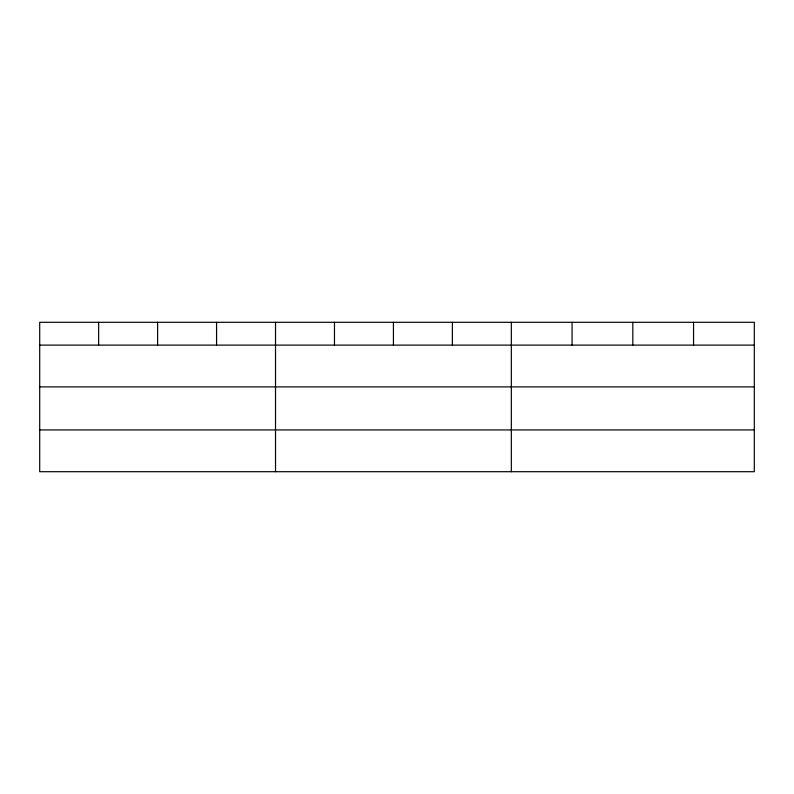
<?xml version="1.0" encoding="UTF-8"?>
<svg xmlns="http://www.w3.org/2000/svg" width="794" height="794" viewBox="0 0 794 794"><rect width="100%" height="100%" fill="white"/><g stroke="black" fill="none" stroke-linecap="round" stroke-linejoin="round"><path stroke-width="1.19" d="M754.3 386.886L754.3 322.295L39.7 322.295L39.7 471.705L754.3 471.705L754.3 386.886L39.7 386.886M39.7 345.112L754.3 345.112M39.7 429.931L754.3 429.931M693.559 322.295L693.559 345.112M632.818 322.295L632.818 345.112M572.077 322.295L572.077 345.112M511.336 322.295L511.336 471.705M452.382 322.295L452.382 345.112M393.427 322.295L393.427 345.112M334.473 322.295L334.473 345.112M275.518 322.295L275.518 471.705M216.564 322.295L216.564 345.112M157.609 322.295L157.609 345.112M98.655 322.295L98.655 345.112"/></g></svg>
